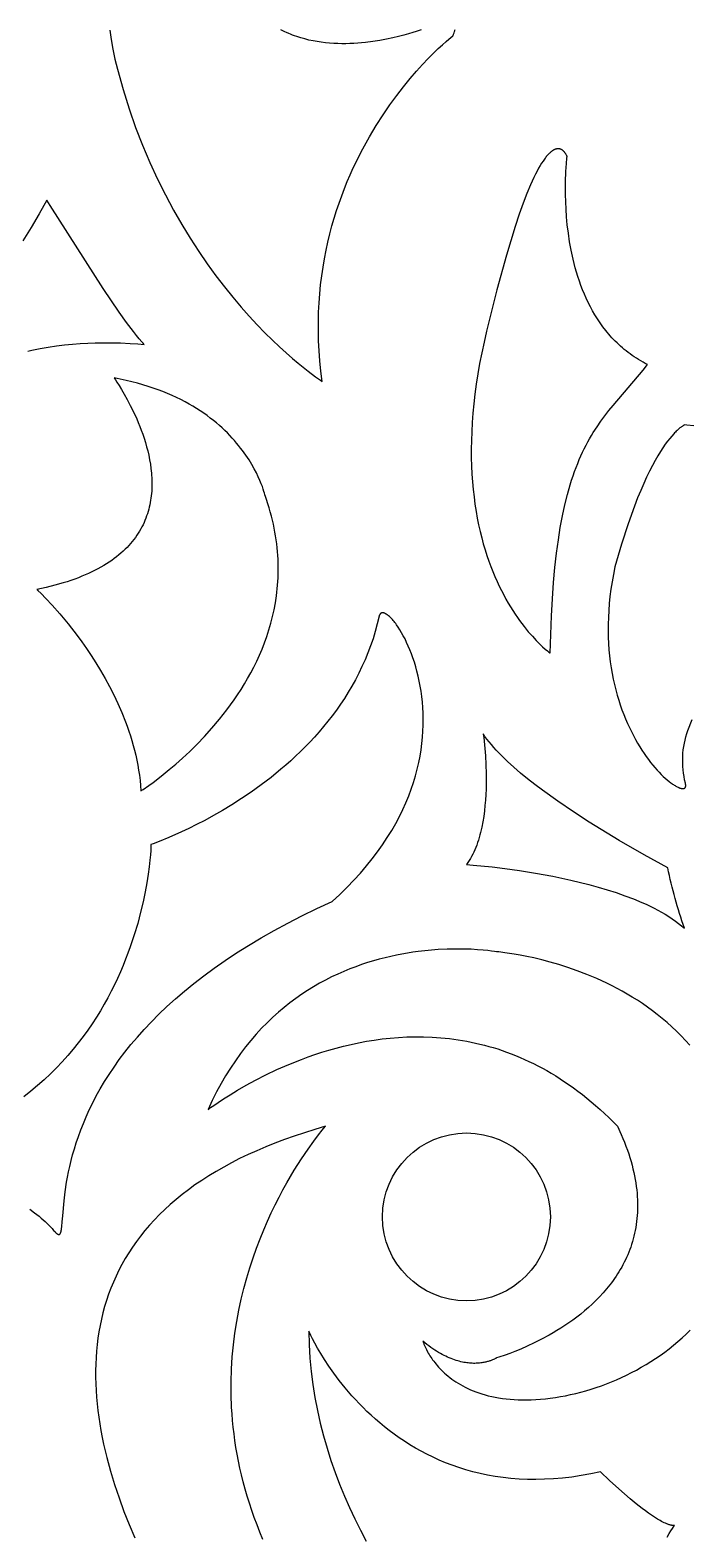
# Model space of a CAD drawing. Extents: x -3008 to 184, y 2842 to 4842.
# Drawn here: x -1586.4 to -1445.8, y 4122.2 to 4443.9 of the extents above; entities that cross this region are included whole.
import ezdxf

# ---------------------------------------------------------------- set-up
doc = ezdxf.new("R2010")
doc.units = 0
doc.layers.add('LAYER_1', color=7, linetype='CONTINUOUS')

msp = doc.modelspace()

# ---------------------------------------------------------------- linework, layer by layer
at = {"layer": 'LAYER_1'}
for points in [[(-1569.39, 4443.9), (-1569.09, 4441.87), (-1568.72, 4439.79), (-1568.27, 4437.67), (-1567.74, 4435.51), (-1566.54, 4431.22), (-1565.24, 4427.08), (-1563.84, 4423.09), (-1562.36, 4419.26), (-1560.8, 4415.57), (-1559.17, 4412.04), (-1557.49, 4408.65), (-1555.75, 4405.41), (-1553.98, 4402.32), (-1552.18, 4399.38), (-1550.36, 4396.57), (-1548.53, 4393.91), (-1546.7, 4391.39), (-1544.87, 4389.01), (-1543.07, 4386.77), (-1541.28, 4384.67), (-1539.54, 4382.7), (-1537.84, 4380.87), (-1536.19, 4379.17), (-1534.61, 4377.61), (-1533.1, 4376.18), (-1531.67, 4374.88), (-1530.33, 4373.71), (-1529.1, 4372.66), (-1526.97, 4370.96), (-1525.36, 4369.75), (-1524.34, 4369.03), (-1523.98, 4368.8), (-1524.25, 4371), (-1524.47, 4373.17), (-1524.62, 4375.32), (-1524.73, 4377.43), (-1524.78, 4379.51), (-1524.78, 4381.56), (-1524.73, 4383.58), (-1524.63, 4385.56), (-1524.49, 4387.52), (-1524.3, 4389.44), (-1524.07, 4391.34), (-1523.79, 4393.2), (-1523.48, 4395.02), (-1523.13, 4396.82), (-1522.75, 4398.58), (-1522.33, 4400.31), (-1521.88, 4402.01), (-1521.4, 4403.68), (-1520.89, 4405.31), (-1520.35, 4406.91), (-1519.79, 4408.48), (-1519.2, 4410.01), (-1518.59, 4411.51), (-1517.96, 4412.98), (-1517.32, 4414.41), (-1516.65, 4415.81), (-1515.97, 4417.18), (-1515.28, 4418.51), (-1513.86, 4421.07), (-1512.41, 4423.49), (-1510.94, 4425.78), (-1509.47, 4427.92), (-1508, 4429.93), (-1506.55, 4431.79), (-1505.15, 4433.51), (-1503.79, 4435.08), (-1502.5, 4436.51), (-1501.28, 4437.8), (-1500.15, 4438.93), (-1499.14, 4439.92), (-1498.23, 4440.76), (-1497.47, 4441.45), (-1496.39, 4442.37), (-1496.1, 4442.61), (-1496.03, 4442.66), (-1496.01, 4442.68), (-1496, 4442.68), (-1496, 4442.68), (-1495.87, 4443.01), (-1495.77, 4443.32), (-1495.67, 4443.61), (-1495.64, 4443.75), (-1495.6, 4443.88), (-1495.57, 4444.01)], [(-1502.82, 4443.98), (-1503.86, 4443.62), (-1504.61, 4443.37), (-1505.5, 4443.1), (-1506.51, 4442.81), (-1507.65, 4442.52), (-1508.89, 4442.22), (-1510.23, 4441.93), (-1511.66, 4441.67), (-1513.16, 4441.43), (-1514.74, 4441.24), (-1515.55, 4441.16), (-1516.37, 4441.09), (-1517.2, 4441.04), (-1518.05, 4441), (-1518.9, 4440.98), (-1519.76, 4440.98), (-1520.63, 4441), (-1521.51, 4441.04), (-1522.39, 4441.1), (-1523.27, 4441.18), (-1524.15, 4441.29), (-1525.04, 4441.42), (-1525.92, 4441.58), (-1526.8, 4441.77), (-1527.68, 4441.99), (-1528.55, 4442.24), (-1528.99, 4442.37), (-1529.42, 4442.51), (-1529.85, 4442.67), (-1530.28, 4442.83), (-1530.71, 4442.99), (-1531.13, 4443.17), (-1531.56, 4443.36), (-1531.98, 4443.55), (-1532.39, 4443.75), (-1532.81, 4443.97)], [(-1586.9, 4375.26), (-1586.03, 4375.46), (-1584.27, 4375.83), (-1582.51, 4376.13), (-1580.76, 4376.39), (-1579.04, 4376.6), (-1577.34, 4376.76), (-1575.68, 4376.88), (-1574.07, 4376.97), (-1572.51, 4377.03), (-1569.63, 4377.06), (-1567.09, 4377.01), (-1564.98, 4376.92), (-1563.37, 4376.81), (-1562, 4376.69), (-1562, 4376.69), (-1562.24, 4376.94), (-1562.5, 4377.22), (-1563.06, 4377.86), (-1563.67, 4378.61), (-1564.33, 4379.45), (-1565.78, 4381.4), (-1567.37, 4383.62), (-1570.79, 4388.65), (-1582.11, 4406.41), (-1582.8, 4407.53), (-1584.46, 4404.59), (-1586.19, 4401.69), (-1587.99, 4398.83)], [(-1586.48, 4191.82), (-1585.45, 4191.07), (-1584.48, 4190.31), (-1584.03, 4189.93), (-1583.59, 4189.55), (-1583.16, 4189.18), (-1582.76, 4188.8), (-1582.38, 4188.42), (-1582.02, 4188.05), (-1581.68, 4187.68), (-1581.37, 4187.3), (-1581.22, 4187.13), (-1581.08, 4186.97), (-1581.02, 4186.9), (-1580.95, 4186.84), (-1580.89, 4186.78), (-1580.83, 4186.72), (-1580.77, 4186.67), (-1580.72, 4186.62), (-1580.66, 4186.58), (-1580.61, 4186.54), (-1580.56, 4186.51), (-1580.51, 4186.48), (-1580.47, 4186.46), (-1580.42, 4186.44), (-1580.38, 4186.42), (-1580.34, 4186.41), (-1580.3, 4186.41), (-1580.26, 4186.41), (-1580.22, 4186.41), (-1580.19, 4186.42), (-1580.15, 4186.43), (-1580.12, 4186.45), (-1580.09, 4186.47), (-1580.06, 4186.49), (-1580.03, 4186.52), (-1580, 4186.56), (-1579.97, 4186.6), (-1579.95, 4186.64), (-1579.92, 4186.68), (-1579.9, 4186.74), (-1579.87, 4186.79), (-1579.85, 4186.85), (-1579.83, 4186.91), (-1579.81, 4186.98), (-1579.79, 4187.05), (-1579.77, 4187.13), (-1579.76, 4187.21), (-1579.74, 4187.29), (-1579.71, 4187.47), (-1579.68, 4187.66), (-1579.62, 4188.1), (-1579.53, 4189.14), (-1579.43, 4190.42), (-1579.15, 4193.61), (-1578.92, 4195.5), (-1578.61, 4197.57), (-1578.41, 4198.67), (-1578.19, 4199.8), (-1577.93, 4200.98), (-1577.64, 4202.2), (-1577.31, 4203.44), (-1576.94, 4204.73), (-1576.53, 4206.04), (-1576.08, 4207.39), (-1575.57, 4208.77), (-1575.02, 4210.17), (-1574.41, 4211.6), (-1573.75, 4213.06), (-1573.03, 4214.54), (-1572.25, 4216.04), (-1571.4, 4217.56), (-1570.49, 4219.1), (-1569.51, 4220.65), (-1568.45, 4222.22), (-1567.33, 4223.81), (-1566.12, 4225.41), (-1564.84, 4227.02), (-1563.47, 4228.63), (-1562.02, 4230.26), (-1560.48, 4231.89), (-1558.86, 4233.53), (-1557.14, 4235.17), (-1555.32, 4236.81), (-1553.41, 4238.46), (-1551.39, 4240.1), (-1549.27, 4241.73), (-1547.05, 4243.37), (-1544.72, 4244.99), (-1542.27, 4246.61), (-1539.71, 4248.22), (-1537.04, 4249.82), (-1534.24, 4251.41), (-1531.33, 4252.98), (-1528.29, 4254.54), (-1525.12, 4256.08), (-1521.83, 4257.61), (-1520.19, 4259.12), (-1518.64, 4260.64), (-1517.17, 4262.16), (-1515.79, 4263.68), (-1514.48, 4265.2), (-1513.26, 4266.72), (-1512.11, 4268.24), (-1511.04, 4269.75), (-1510.04, 4271.26), (-1509.11, 4272.77), (-1508.25, 4274.27), (-1507.46, 4275.76), (-1506.73, 4277.24), (-1506.07, 4278.72), (-1505.47, 4280.18), (-1504.93, 4281.63), (-1504.44, 4283.07), (-1504.01, 4284.5), (-1503.64, 4285.92), (-1503.32, 4287.31), (-1503.05, 4288.7), (-1502.82, 4290.06), (-1502.65, 4291.41), (-1502.51, 4292.74), (-1502.42, 4294.04), (-1502.38, 4295.33), (-1502.36, 4296.59), (-1502.39, 4297.84), (-1502.45, 4299.05), (-1502.55, 4300.24), (-1502.67, 4301.41), (-1502.83, 4302.55), (-1503.01, 4303.66), (-1503.22, 4304.74), (-1503.45, 4305.79), (-1503.7, 4306.81), (-1503.97, 4307.79), (-1504.26, 4308.75), (-1504.57, 4309.67), (-1504.88, 4310.55), (-1505.22, 4311.4), (-1505.56, 4312.21), (-1505.91, 4312.98), (-1506.26, 4313.72), (-1506.63, 4314.41), (-1506.99, 4315.06), (-1507.35, 4315.67), (-1507.71, 4316.24), (-1508.07, 4316.76), (-1508.25, 4317), (-1508.43, 4317.23), (-1508.6, 4317.45), (-1508.78, 4317.66), (-1508.95, 4317.86), (-1509.11, 4318.05), (-1509.28, 4318.22), (-1509.44, 4318.38), (-1509.6, 4318.53), (-1509.76, 4318.67), (-1509.83, 4318.73), (-1509.91, 4318.79), (-1509.98, 4318.85), (-1510.06, 4318.9), (-1510.13, 4318.95), (-1510.2, 4319), (-1510.27, 4319.04), (-1510.34, 4319.08), (-1510.41, 4319.12), (-1510.47, 4319.16), (-1510.54, 4319.19), (-1510.6, 4319.22), (-1510.67, 4319.24), (-1510.73, 4319.26), (-1510.79, 4319.28), (-1510.85, 4319.29), (-1510.91, 4319.3), (-1510.96, 4319.31), (-1511.02, 4319.32), (-1511.07, 4319.32), (-1511.12, 4319.31), (-1511.17, 4319.31), (-1511.22, 4319.3), (-1511.27, 4319.28), (-1511.31, 4319.27), (-1511.36, 4319.25), (-1511.4, 4319.22), (-1511.44, 4319.2), (-1511.48, 4319.16), (-1511.52, 4319.13), (-1511.55, 4319.09), (-1511.59, 4319.05), (-1511.62, 4319), (-1511.65, 4318.96), (-1511.67, 4318.9), (-1511.7, 4318.85), (-1511.72, 4318.79), (-1511.75, 4318.72), (-1511.76, 4318.65), (-1511.78, 4318.58), (-1512.18, 4316.95), (-1512.62, 4315.35), (-1513.1, 4313.78), (-1513.63, 4312.24), (-1514.2, 4310.73), (-1514.81, 4309.26), (-1515.46, 4307.81), (-1516.14, 4306.39), (-1516.86, 4305.01), (-1517.62, 4303.65), (-1518.4, 4302.32), (-1519.21, 4301.03), (-1520.06, 4299.76), (-1520.92, 4298.52), (-1521.82, 4297.31), (-1522.73, 4296.13), (-1523.67, 4294.98), (-1524.63, 4293.86), (-1525.6, 4292.76), (-1526.59, 4291.69), (-1527.6, 4290.65), (-1528.62, 4289.64), (-1529.65, 4288.66), (-1530.68, 4287.7), (-1531.73, 4286.77), (-1532.78, 4285.87), (-1534.9, 4284.14), (-1537.02, 4282.52), (-1539.13, 4281.01), (-1541.22, 4279.6), (-1543.27, 4278.29), (-1545.27, 4277.08), (-1547.21, 4275.97), (-1549.07, 4274.95), (-1550.84, 4274.04), (-1552.5, 4273.21), (-1554.05, 4272.48), (-1556.74, 4271.29), (-1558.79, 4270.46), (-1560.1, 4269.96), (-1560.56, 4269.8), (-1560.58, 4269.23), (-1560.62, 4268.53), (-1560.69, 4267.59), (-1560.8, 4266.41), (-1560.96, 4265.01), (-1561.17, 4263.41), (-1561.45, 4261.62), (-1561.8, 4259.66), (-1562.24, 4257.55), (-1562.77, 4255.3), (-1563.4, 4252.93), (-1564.14, 4250.45), (-1565, 4247.88), (-1565.48, 4246.57), (-1565.99, 4245.24), (-1566.53, 4243.9), (-1567.11, 4242.54), (-1567.72, 4241.17), (-1568.38, 4239.8), (-1569.07, 4238.42), (-1569.8, 4237.03), (-1570.57, 4235.64), (-1571.38, 4234.25), (-1572.24, 4232.87), (-1573.14, 4231.48), (-1574.08, 4230.1), (-1575.07, 4228.73), (-1576.11, 4227.37), (-1577.2, 4226.02), (-1578.33, 4224.68), (-1579.52, 4223.36), (-1580.76, 4222.06), (-1582.05, 4220.77), (-1583.4, 4219.51), (-1584.8, 4218.27), (-1586.25, 4217.06), (-1587.76, 4215.87)], [(-1445.36, 4226.86), (-1446.3, 4227.91), (-1447.26, 4228.92), (-1448.24, 4229.9), (-1449.24, 4230.84), (-1450.25, 4231.74), (-1451.28, 4232.62), (-1452.32, 4233.45), (-1453.38, 4234.26), (-1454.44, 4235.03), (-1455.51, 4235.77), (-1456.59, 4236.48), (-1457.67, 4237.16), (-1458.75, 4237.8), (-1459.84, 4238.42), (-1460.93, 4239.02), (-1462.01, 4239.58), (-1463.09, 4240.11), (-1464.17, 4240.62), (-1465.24, 4241.11), (-1467.36, 4242), (-1469.43, 4242.8), (-1471.45, 4243.5), (-1473.4, 4244.12), (-1475.26, 4244.66), (-1477.03, 4245.13), (-1478.69, 4245.53), (-1480.23, 4245.86), (-1481.64, 4246.13), (-1482.9, 4246.35), (-1484.93, 4246.66), (-1486.22, 4246.81), (-1486.67, 4246.85), (-1487.16, 4246.92), (-1487.75, 4247.01), (-1488.56, 4247.1), (-1489.57, 4247.2), (-1490.77, 4247.3), (-1492.15, 4247.38), (-1493.69, 4247.43), (-1495.39, 4247.44), (-1497.23, 4247.41), (-1499.19, 4247.31), (-1501.28, 4247.15), (-1503.46, 4246.91), (-1504.59, 4246.75), (-1505.74, 4246.57), (-1506.91, 4246.37), (-1508.1, 4246.14), (-1509.31, 4245.88), (-1510.53, 4245.59), (-1511.76, 4245.27), (-1513.01, 4244.92), (-1514.26, 4244.54), (-1515.53, 4244.12), (-1516.8, 4243.67), (-1518.08, 4243.18), (-1519.37, 4242.65), (-1520.65, 4242.08), (-1521.94, 4241.47), (-1523.23, 4240.82), (-1524.51, 4240.13), (-1525.79, 4239.39), (-1527.07, 4238.6), (-1528.34, 4237.77), (-1529.61, 4236.88), (-1530.86, 4235.95), (-1532.1, 4234.97), (-1533.33, 4233.93), (-1534.55, 4232.84), (-1535.75, 4231.69), (-1536.93, 4230.49), (-1538.1, 4229.23), (-1539.24, 4227.91), (-1540.36, 4226.52), (-1541.46, 4225.08), (-1542.53, 4223.57), (-1543.58, 4222), (-1544.6, 4220.36), (-1545.59, 4218.66), (-1546.55, 4216.89), (-1547.48, 4215.04), (-1548.37, 4213.13), (-1548.37, 4213.13), (-1548.36, 4213.14), (-1548.33, 4213.16), (-1548.23, 4213.24), (-1547.82, 4213.54), (-1547.15, 4214.02), (-1546.23, 4214.65), (-1545.06, 4215.42), (-1543.67, 4216.3), (-1542.06, 4217.28), (-1540.24, 4218.32), (-1538.22, 4219.41), (-1536.02, 4220.53), (-1533.63, 4221.66), (-1531.08, 4222.78), (-1528.37, 4223.86), (-1526.96, 4224.38), (-1525.51, 4224.88), (-1524.03, 4225.36), (-1522.52, 4225.82), (-1520.98, 4226.26), (-1519.4, 4226.67), (-1517.8, 4227.05), (-1516.17, 4227.4), (-1514.51, 4227.71), (-1512.83, 4227.98), (-1511.13, 4228.22), (-1509.4, 4228.41), (-1507.65, 4228.55), (-1505.88, 4228.65), (-1504.09, 4228.69), (-1502.29, 4228.68), (-1500.47, 4228.62), (-1498.63, 4228.49), (-1496.78, 4228.31), (-1494.92, 4228.06), (-1493.05, 4227.74), (-1492.11, 4227.56), (-1491.17, 4227.35), (-1490.23, 4227.13), (-1489.28, 4226.89), (-1488.33, 4226.64), (-1487.38, 4226.36), (-1486.43, 4226.07), (-1485.48, 4225.75), (-1484.53, 4225.41), (-1483.58, 4225.06), (-1482.62, 4224.68), (-1481.67, 4224.28), (-1480.71, 4223.86), (-1479.76, 4223.42), (-1478.8, 4222.96), (-1477.85, 4222.48), (-1476.89, 4221.97), (-1475.94, 4221.44), (-1474.98, 4220.88), (-1474.03, 4220.3), (-1473.08, 4219.7), (-1472.13, 4219.08), (-1471.18, 4218.43), (-1470.23, 4217.75), (-1469.28, 4217.05), (-1468.33, 4216.32), (-1467.39, 4215.57), (-1466.45, 4214.79), (-1465.51, 4213.98), (-1464.57, 4213.15), (-1462.7, 4211.4), (-1460.85, 4209.54), (-1460.05, 4207.81), (-1459.69, 4206.96), (-1459.35, 4206.12), (-1459.02, 4205.29), (-1458.72, 4204.46), (-1458.44, 4203.65), (-1458.18, 4202.84), (-1457.94, 4202.04), (-1457.73, 4201.25), (-1457.53, 4200.47), (-1457.35, 4199.7), (-1457.18, 4198.94), (-1457.04, 4198.19), (-1456.92, 4197.44), (-1456.81, 4196.71), (-1456.72, 4195.98), (-1456.65, 4195.26), (-1456.6, 4194.55), (-1456.56, 4193.85), (-1456.54, 4193.15), (-1456.53, 4192.47), (-1456.55, 4191.79), (-1456.57, 4191.12), (-1456.62, 4190.46), (-1456.67, 4189.81), (-1456.75, 4189.17), (-1456.83, 4188.53), (-1456.93, 4187.9), (-1457.05, 4187.29), (-1457.18, 4186.67), (-1457.32, 4186.07), (-1457.47, 4185.48), (-1457.64, 4184.89), (-1457.82, 4184.31), (-1458.01, 4183.74), (-1458.21, 4183.18), (-1458.43, 4182.62), (-1458.66, 4182.07), (-1458.89, 4181.53), (-1459.14, 4181), (-1459.4, 4180.48), (-1459.66, 4179.96), (-1459.94, 4179.45), (-1460.23, 4178.95), (-1460.52, 4178.45), (-1460.83, 4177.97), (-1461.14, 4177.49), (-1461.46, 4177.02), (-1461.79, 4176.55), (-1462.12, 4176.1), (-1462.47, 4175.65), (-1463.17, 4174.77), (-1463.91, 4173.92), (-1464.66, 4173.1), (-1465.44, 4172.31), (-1466.23, 4171.54), (-1467.04, 4170.81), (-1467.86, 4170.1), (-1468.69, 4169.41), (-1469.53, 4168.76), (-1470.38, 4168.13), (-1471.23, 4167.53), (-1472.08, 4166.95), (-1472.93, 4166.4), (-1473.77, 4165.87), (-1474.61, 4165.37), (-1475.45, 4164.89), (-1477.07, 4164.01), (-1478.64, 4163.23), (-1480.12, 4162.53), (-1481.5, 4161.93), (-1482.75, 4161.42), (-1483.87, 4160.99), (-1484.83, 4160.64), (-1486.19, 4160.19), (-1486.67, 4160.04), (-1486.69, 4160.03), (-1486.75, 4160), (-1486.84, 4159.94), (-1486.97, 4159.88), (-1487.13, 4159.79), (-1487.33, 4159.7), (-1487.56, 4159.6), (-1487.83, 4159.5), (-1487.97, 4159.44), (-1488.13, 4159.39), (-1488.29, 4159.34), (-1488.46, 4159.29), (-1488.63, 4159.24), (-1488.82, 4159.19), (-1489.01, 4159.14), (-1489.21, 4159.1), (-1489.42, 4159.06), (-1489.63, 4159.02), (-1489.85, 4158.99), (-1490.08, 4158.95), (-1490.32, 4158.93), (-1490.56, 4158.91), (-1490.81, 4158.89), (-1491.07, 4158.88), (-1491.33, 4158.87), (-1491.6, 4158.87), (-1491.88, 4158.88), (-1492.16, 4158.9), (-1492.46, 4158.92), (-1492.75, 4158.95), (-1493.06, 4158.98), (-1493.36, 4159.03), (-1493.68, 4159.08), (-1494, 4159.15), (-1494.33, 4159.22), (-1494.66, 4159.3), (-1495, 4159.4), (-1495.35, 4159.5), (-1495.7, 4159.62), (-1496.06, 4159.74), (-1496.42, 4159.88), (-1496.79, 4160.03), (-1497.16, 4160.19), (-1497.54, 4160.37), (-1497.92, 4160.56), (-1498.31, 4160.76), (-1498.7, 4160.98), (-1499.1, 4161.21), (-1499.5, 4161.46), (-1499.91, 4161.72), (-1500.33, 4162), (-1500.74, 4162.29), (-1501.16, 4162.6), (-1501.59, 4162.93), (-1502.02, 4163.27), (-1502.46, 4163.63), (-1502.44, 4163.59), (-1502.4, 4163.46), (-1502.33, 4163.26), (-1502.23, 4162.99), (-1502.09, 4162.65), (-1501.91, 4162.26), (-1501.69, 4161.81), (-1501.43, 4161.32), (-1501.28, 4161.06), (-1501.12, 4160.79), (-1500.94, 4160.51), (-1500.76, 4160.22), (-1500.56, 4159.93), (-1500.35, 4159.63), (-1500.12, 4159.33), (-1499.88, 4159.02), (-1499.63, 4158.7), (-1499.36, 4158.39), (-1499.08, 4158.07), (-1498.78, 4157.74), (-1498.47, 4157.42), (-1498.14, 4157.1), (-1497.8, 4156.78), (-1497.43, 4156.46), (-1497.06, 4156.14), (-1496.66, 4155.82), (-1496.25, 4155.51), (-1495.82, 4155.2), (-1495.37, 4154.9), (-1494.9, 4154.61), (-1494.41, 4154.32), (-1493.91, 4154.03), (-1493.39, 4153.76), (-1492.84, 4153.49), (-1492.28, 4153.24), (-1491.69, 4152.99), (-1491.09, 4152.76), (-1490.46, 4152.54), (-1489.81, 4152.33), (-1489.14, 4152.13), (-1488.45, 4151.95), (-1487.73, 4151.78), (-1487, 4151.63), (-1486.24, 4151.5), (-1485.45, 4151.38), (-1484.65, 4151.28), (-1483.81, 4151.2), (-1482.96, 4151.14), (-1482.08, 4151.1), (-1481.17, 4151.07), (-1480.24, 4151.08), (-1479.29, 4151.1), (-1478.3, 4151.15), (-1477.29, 4151.22), (-1476.26, 4151.31), (-1475.2, 4151.44), (-1474.12, 4151.58), (-1473.03, 4151.76), (-1471.94, 4151.96), (-1470.85, 4152.18), (-1469.76, 4152.44), (-1468.66, 4152.71), (-1467.57, 4153.02), (-1466.47, 4153.34), (-1465.37, 4153.7), (-1464.28, 4154.08), (-1463.19, 4154.48), (-1462.11, 4154.91), (-1461.03, 4155.37), (-1459.96, 4155.85), (-1458.89, 4156.35), (-1457.83, 4156.88), (-1456.79, 4157.44), (-1455.75, 4158.02), (-1454.72, 4158.62), (-1453.71, 4159.25), (-1452.7, 4159.9), (-1451.72, 4160.58), (-1450.74, 4161.28), (-1449.79, 4162), (-1448.85, 4162.75), (-1447.93, 4163.52), (-1447.02, 4164.32), (-1446.14, 4165.14), (-1445.28, 4165.98)], [(-1536.65, 4121.23), (-1537.3, 4122.79), (-1537.9, 4124.35), (-1538.48, 4125.89), (-1539.02, 4127.43), (-1539.52, 4128.96), (-1539.99, 4130.49), (-1540.43, 4132), (-1540.83, 4133.51), (-1541.2, 4135.01), (-1541.54, 4136.49), (-1541.85, 4137.97), (-1542.14, 4139.44), (-1542.39, 4140.9), (-1542.61, 4142.36), (-1542.81, 4143.8), (-1542.97, 4145.23), (-1543.11, 4146.65), (-1543.23, 4148.06), (-1543.32, 4149.46), (-1543.42, 4152.22), (-1543.43, 4154.94), (-1543.35, 4157.61), (-1543.19, 4160.24), (-1542.95, 4162.81), (-1542.63, 4165.34), (-1542.24, 4167.81), (-1541.79, 4170.22), (-1541.28, 4172.58), (-1540.72, 4174.88), (-1540.1, 4177.12), (-1539.44, 4179.3), (-1538.75, 4181.42), (-1538.01, 4183.48), (-1537.25, 4185.47), (-1536.47, 4187.39), (-1535.66, 4189.24), (-1534.85, 4191.03), (-1534.02, 4192.74), (-1533.19, 4194.38), (-1532.36, 4195.94), (-1531.53, 4197.43), (-1529.92, 4200.16), (-1528.4, 4202.58), (-1526.99, 4204.65), (-1525.76, 4206.38), (-1524.72, 4207.75), (-1523.94, 4208.74), (-1523.3, 4209.49), (-1523.26, 4209.54), (-1525.55, 4208.87), (-1527.77, 4208.18), (-1529.93, 4207.46), (-1532.03, 4206.71), (-1534.07, 4205.95), (-1536.04, 4205.15), (-1537.96, 4204.33), (-1539.81, 4203.49), (-1541.61, 4202.63), (-1543.34, 4201.75), (-1545.02, 4200.84), (-1546.64, 4199.91), (-1548.21, 4198.96), (-1549.71, 4197.99), (-1551.17, 4197), (-1552.56, 4195.99), (-1553.91, 4194.96), (-1555.2, 4193.91), (-1556.44, 4192.84), (-1557.62, 4191.76), (-1558.76, 4190.66), (-1559.84, 4189.54), (-1560.88, 4188.4), (-1561.86, 4187.25), (-1562.8, 4186.08), (-1563.68, 4184.9), (-1564.52, 4183.7), (-1565.32, 4182.49), (-1566.07, 4181.27), (-1566.77, 4180.03), (-1567.43, 4178.77), (-1568.04, 4177.51), (-1568.61, 4176.23), (-1569.14, 4174.94), (-1569.62, 4173.64), (-1570.07, 4172.33), (-1570.47, 4171.01), (-1570.83, 4169.67), (-1571.16, 4168.33), (-1571.44, 4166.98), (-1571.69, 4165.62), (-1571.9, 4164.26), (-1572.07, 4162.88), (-1572.2, 4161.5), (-1572.3, 4160.11), (-1572.37, 4158.71), (-1572.4, 4157.31), (-1572.4, 4155.9), (-1572.37, 4154.49), (-1572.3, 4153.07), (-1572.2, 4151.65), (-1572.07, 4150.22), (-1571.91, 4148.79), (-1571.73, 4147.36), (-1571.51, 4145.92), (-1571.26, 4144.49), (-1570.99, 4143.05), (-1570.69, 4141.61), (-1570.01, 4138.72), (-1569.24, 4135.84), (-1568.36, 4132.96), (-1567.4, 4130.09), (-1566.36, 4127.23), (-1565.24, 4124.39), (-1564.05, 4121.56)], [(-1450.25, 4121.74), (-1449.8, 4122.48), (-1449.41, 4123.08), (-1449.09, 4123.56), (-1448.71, 4124.11), (-1448.65, 4124.18), (-1448.7, 4124.18), (-1448.76, 4124.18), (-1448.81, 4124.18), (-1448.86, 4124.18), (-1448.91, 4124.19), (-1448.97, 4124.19), (-1449.08, 4124.21), (-1449.19, 4124.23), (-1449.3, 4124.25), (-1449.42, 4124.28), (-1449.54, 4124.31), (-1449.66, 4124.34), (-1449.79, 4124.38), (-1449.91, 4124.42), (-1450.04, 4124.46), (-1450.17, 4124.51), (-1450.3, 4124.56), (-1450.57, 4124.67), (-1450.84, 4124.79), (-1451.13, 4124.93), (-1451.41, 4125.08), (-1451.71, 4125.24), (-1452.01, 4125.4), (-1452.31, 4125.58), (-1452.94, 4125.97), (-1453.57, 4126.39), (-1454.22, 4126.84), (-1454.88, 4127.31), (-1455.54, 4127.81), (-1456.86, 4128.84), (-1458.16, 4129.92), (-1460.58, 4132.02), (-1462.58, 4133.86), (-1464.44, 4135.65), (-1466.53, 4135.22), (-1468.59, 4134.86), (-1470.61, 4134.56), (-1472.58, 4134.34), (-1474.52, 4134.18), (-1476.42, 4134.08), (-1478.28, 4134.04), (-1480.09, 4134.07), (-1481.87, 4134.14), (-1483.61, 4134.28), (-1485.31, 4134.47), (-1486.98, 4134.71), (-1488.6, 4134.99), (-1490.19, 4135.33), (-1491.74, 4135.7), (-1493.25, 4136.12), (-1494.73, 4136.59), (-1496.17, 4137.09), (-1497.57, 4137.62), (-1498.94, 4138.19), (-1500.27, 4138.79), (-1501.56, 4139.43), (-1502.82, 4140.09), (-1504.04, 4140.77), (-1505.23, 4141.48), (-1506.39, 4142.22), (-1507.5, 4142.97), (-1508.59, 4143.74), (-1509.64, 4144.52), (-1510.66, 4145.32), (-1511.64, 4146.13), (-1512.59, 4146.95), (-1513.51, 4147.78), (-1514.39, 4148.61), (-1515.24, 4149.45), (-1516.06, 4150.28), (-1516.85, 4151.12), (-1517.6, 4151.95), (-1518.32, 4152.78), (-1519.02, 4153.6), (-1520.31, 4155.21), (-1521.47, 4156.77), (-1522.52, 4158.26), (-1523.45, 4159.66), (-1524.26, 4160.96), (-1524.96, 4162.14), (-1525.54, 4163.19), (-1526.02, 4164.08), (-1526.38, 4164.8), (-1526.64, 4165.33), (-1526.85, 4165.78), (-1526.76, 4162.87), (-1526.59, 4159.99), (-1526.32, 4157.15), (-1525.96, 4154.33), (-1525.51, 4151.55), (-1524.98, 4148.8), (-1524.37, 4146.08), (-1523.68, 4143.4), (-1522.92, 4140.75), (-1522.09, 4138.13), (-1521.19, 4135.55), (-1520.23, 4133.01), (-1519.2, 4130.5), (-1518.12, 4128.03), (-1516.98, 4125.6), (-1515.78, 4123.2), (-1514.54, 4120.84)]]:
    msp.add_lwpolyline(points, dxfattribs=at)
for points in [[(-1471.61, 4416.86), (-1471.61, 4416.86), (-1471.61, 4416.86), (-1471.61, 4416.87), (-1471.62, 4416.9), (-1471.64, 4416.94), (-1471.67, 4417), (-1471.7, 4417.07), (-1471.74, 4417.15), (-1471.79, 4417.25), (-1471.85, 4417.35), (-1471.91, 4417.45), (-1471.95, 4417.5), (-1471.99, 4417.56), (-1472.02, 4417.61), (-1472.07, 4417.67), (-1472.11, 4417.73), (-1472.15, 4417.78), (-1472.2, 4417.84), (-1472.25, 4417.89), (-1472.3, 4417.94), (-1472.35, 4418), (-1472.41, 4418.05), (-1472.46, 4418.1), (-1472.49, 4418.12), (-1472.52, 4418.15), (-1472.55, 4418.17), (-1472.58, 4418.19), (-1472.62, 4418.22), (-1472.65, 4418.24), (-1472.68, 4418.26), (-1472.71, 4418.28), (-1472.75, 4418.3), (-1472.78, 4418.32), (-1472.81, 4418.34), (-1472.85, 4418.35), (-1472.88, 4418.37), (-1472.92, 4418.39), (-1472.96, 4418.4), (-1472.99, 4418.42), (-1473.03, 4418.43), (-1473.07, 4418.44), (-1473.11, 4418.46), (-1473.15, 4418.47), (-1473.19, 4418.48), (-1473.23, 4418.48), (-1473.27, 4418.49), (-1473.31, 4418.5), (-1473.35, 4418.5), (-1473.39, 4418.51), (-1473.43, 4418.51), (-1473.48, 4418.51), (-1473.52, 4418.52), (-1473.57, 4418.52), (-1473.61, 4418.51), (-1473.66, 4418.51), (-1473.7, 4418.51), (-1473.75, 4418.5), (-1473.79, 4418.49), (-1473.84, 4418.49), (-1473.89, 4418.48), (-1473.94, 4418.46), (-1473.99, 4418.45), (-1474.04, 4418.44), (-1474.09, 4418.42), (-1474.14, 4418.4), (-1474.19, 4418.39), (-1474.24, 4418.36), (-1474.29, 4418.34), (-1474.35, 4418.32), (-1474.4, 4418.29), (-1474.45, 4418.27), (-1474.51, 4418.24), (-1474.56, 4418.21), (-1474.62, 4418.17), (-1474.67, 4418.14), (-1474.73, 4418.1), (-1474.79, 4418.06), (-1474.84, 4418.02), (-1474.9, 4417.98), (-1475.02, 4417.89), (-1475.14, 4417.79), (-1475.26, 4417.68), (-1475.39, 4417.57), (-1475.52, 4417.44), (-1475.64, 4417.31), (-1475.78, 4417.16), (-1475.91, 4417.01), (-1476.05, 4416.85), (-1476.18, 4416.68), (-1476.32, 4416.49), (-1476.47, 4416.3), (-1476.76, 4415.88), (-1477.06, 4415.42), (-1477.37, 4414.91), (-1477.69, 4414.35), (-1478.02, 4413.74), (-1478.36, 4413.08), (-1478.71, 4412.37), (-1479.43, 4410.78), (-1480.19, 4408.95), (-1480.99, 4406.87), (-1481.83, 4404.53), (-1482.71, 4401.91), (-1484.59, 4395.78), (-1486.62, 4388.37), (-1488.83, 4379.56), (-1489.37, 4377.19), (-1489.86, 4374.88), (-1490.3, 4372.61), (-1490.68, 4370.39), (-1491.02, 4368.22), (-1491.31, 4366.09), (-1491.55, 4364.01), (-1491.74, 4361.97), (-1491.89, 4359.98), (-1492, 4358.04), (-1492.07, 4356.14), (-1492.1, 4354.29), (-1492.09, 4352.48), (-1492.04, 4350.71), (-1491.96, 4348.99), (-1491.84, 4347.31), (-1491.69, 4345.67), (-1491.51, 4344.08), (-1491.31, 4342.52), (-1491.07, 4341.01), (-1490.81, 4339.55), (-1490.52, 4338.12), (-1490.21, 4336.73), (-1489.87, 4335.38), (-1489.52, 4334.08), (-1489.15, 4332.81), (-1488.75, 4331.58), (-1488.35, 4330.39), (-1487.93, 4329.24), (-1487.49, 4328.13), (-1487.04, 4327.06), (-1486.58, 4326.02), (-1486.12, 4325.02), (-1485.64, 4324.06), (-1485.16, 4323.14), (-1484.68, 4322.25), (-1484.19, 4321.4), (-1483.7, 4320.58), (-1483.21, 4319.8), (-1482.72, 4319.05), (-1482.24, 4318.34), (-1481.76, 4317.66), (-1481.28, 4317.01), (-1480.81, 4316.4), (-1480.35, 4315.82), (-1479.9, 4315.28), (-1479.04, 4314.29), (-1478.24, 4313.42), (-1477.5, 4312.68), (-1476.84, 4312.06), (-1476.28, 4311.56), (-1475.82, 4311.17), (-1475.48, 4310.9), (-1475.27, 4310.74), (-1475.2, 4310.69), (-1474.96, 4318.69), (-1474.76, 4322.34), (-1474.51, 4325.79), (-1474.21, 4329.02), (-1473.87, 4332.06), (-1473.48, 4334.91), (-1473.06, 4337.58), (-1472.59, 4340.08), (-1472.08, 4342.42), (-1471.53, 4344.61), (-1470.95, 4346.67), (-1470.64, 4347.64), (-1470.33, 4348.58), (-1470.01, 4349.5), (-1469.68, 4350.38), (-1469.34, 4351.23), (-1469, 4352.06), (-1468.65, 4352.86), (-1468.29, 4353.64), (-1467.93, 4354.39), (-1467.56, 4355.13), (-1467.18, 4355.84), (-1466.79, 4356.52), (-1466.4, 4357.19), (-1466.01, 4357.85), (-1465.2, 4359.1), (-1464.37, 4360.3), (-1463.52, 4361.45), (-1462.66, 4362.57), (-1461.78, 4363.65), (-1455.33, 4371.2), (-1454.39, 4372.38), (-1454.89, 4372.64), (-1455.38, 4372.9), (-1455.86, 4373.18), (-1456.34, 4373.46), (-1456.8, 4373.75), (-1457.25, 4374.04), (-1457.7, 4374.34), (-1458.13, 4374.66), (-1458.56, 4374.97), (-1458.98, 4375.3), (-1459.39, 4375.63), (-1459.79, 4375.97), (-1460.18, 4376.31), (-1460.57, 4376.66), (-1460.94, 4377.02), (-1461.31, 4377.38), (-1461.67, 4377.75), (-1462.02, 4378.13), (-1462.37, 4378.51), (-1462.7, 4378.89), (-1463.03, 4379.28), (-1463.35, 4379.68), (-1463.97, 4380.48), (-1464.56, 4381.31), (-1465.12, 4382.15), (-1465.66, 4383), (-1466.16, 4383.87), (-1466.64, 4384.75), (-1467.09, 4385.65), (-1467.52, 4386.55), (-1467.92, 4387.47), (-1468.3, 4388.39), (-1468.66, 4389.31), (-1468.99, 4390.25), (-1469.3, 4391.18), (-1469.59, 4392.12), (-1469.86, 4393.06), (-1470.1, 4394), (-1470.33, 4394.94), (-1470.74, 4396.81), (-1471.07, 4398.66), (-1471.34, 4400.47), (-1471.56, 4402.24), (-1471.72, 4403.97), (-1471.84, 4405.62), (-1471.91, 4407.21), (-1471.95, 4408.71), (-1471.96, 4410.12), (-1471.95, 4411.42), (-1471.87, 4413.68), (-1471.75, 4415.39), (-1471.65, 4416.48)], [(-1584.95, 4324.32), (-1584.95, 4324.32), (-1584.95, 4324.32), (-1584.94, 4324.31), (-1584.89, 4324.27), (-1584.72, 4324.1), (-1584.06, 4323.44), (-1583.02, 4322.38), (-1581.68, 4320.93), (-1580.08, 4319.11), (-1578.3, 4316.94), (-1576.37, 4314.46), (-1575.38, 4313.11), (-1574.37, 4311.68), (-1573.36, 4310.18), (-1572.36, 4308.62), (-1571.36, 4306.99), (-1570.38, 4305.3), (-1569.43, 4303.55), (-1568.51, 4301.75), (-1567.63, 4299.9), (-1566.8, 4297.99), (-1566.02, 4296.04), (-1565.65, 4295.05), (-1565.3, 4294.04), (-1564.97, 4293.03), (-1564.65, 4292), (-1564.36, 4290.97), (-1564.08, 4289.93), (-1563.83, 4288.87), (-1563.6, 4287.81), (-1563.39, 4286.74), (-1563.2, 4285.66), (-1563.04, 4284.58), (-1562.91, 4283.49), (-1562.8, 4282.39), (-1562.72, 4281.28), (-1562.27, 4281.57), (-1561.02, 4282.43), (-1560.13, 4283.07), (-1559.1, 4283.85), (-1557.93, 4284.76), (-1556.65, 4285.8), (-1555.27, 4286.97), (-1553.81, 4288.26), (-1552.29, 4289.68), (-1550.72, 4291.23), (-1549.13, 4292.89), (-1547.52, 4294.68), (-1545.91, 4296.57), (-1545.12, 4297.57), (-1544.33, 4298.59), (-1543.56, 4299.63), (-1542.79, 4300.71), (-1542.04, 4301.81), (-1541.31, 4302.94), (-1540.59, 4304.1), (-1539.9, 4305.28), (-1539.23, 4306.49), (-1538.58, 4307.73), (-1537.96, 4308.99), (-1537.37, 4310.27), (-1536.81, 4311.58), (-1536.29, 4312.92), (-1535.8, 4314.28), (-1535.35, 4315.66), (-1534.94, 4317.07), (-1534.57, 4318.5), (-1534.25, 4319.96), (-1533.97, 4321.44), (-1533.74, 4322.94), (-1533.64, 4323.7), (-1533.56, 4324.46), (-1533.49, 4325.23), (-1533.44, 4326.01), (-1533.39, 4326.79), (-1533.37, 4327.58), (-1533.35, 4328.37), (-1533.35, 4329.17), (-1533.37, 4329.97), (-1533.4, 4330.78), (-1533.45, 4331.59), (-1533.51, 4332.41), (-1533.59, 4333.24), (-1533.68, 4334.07), (-1533.79, 4334.9), (-1533.92, 4335.74), (-1534.06, 4336.58), (-1534.22, 4337.43), (-1534.4, 4338.29), (-1534.6, 4339.15), (-1534.82, 4340.01), (-1535.05, 4340.88), (-1535.3, 4341.76), (-1535.57, 4342.64), (-1535.86, 4343.52), (-1536.17, 4344.41), (-1536.19, 4344.47), (-1536.23, 4344.63), (-1536.3, 4344.91), (-1536.41, 4345.28), (-1536.56, 4345.74), (-1536.75, 4346.29), (-1536.99, 4346.92), (-1537.28, 4347.62), (-1537.63, 4348.39), (-1538.02, 4349.22), (-1538.49, 4350.1), (-1539.01, 4351.03), (-1539.3, 4351.51), (-1539.6, 4352), (-1539.93, 4352.49), (-1540.27, 4353), (-1540.63, 4353.51), (-1541, 4354.03), (-1541.4, 4354.55), (-1541.82, 4355.08), (-1542.26, 4355.61), (-1542.72, 4356.14), (-1543.2, 4356.68), (-1543.71, 4357.22), (-1544.23, 4357.76), (-1544.78, 4358.29), (-1545.35, 4358.83), (-1545.95, 4359.36), (-1546.56, 4359.9), (-1547.21, 4360.42), (-1547.88, 4360.95), (-1548.57, 4361.47), (-1549.29, 4361.98), (-1550.04, 4362.49), (-1550.81, 4362.98), (-1551.61, 4363.47), (-1552.43, 4363.95), (-1553.29, 4364.43), (-1554.17, 4364.89), (-1555.09, 4365.33), (-1556.03, 4365.77), (-1557, 4366.19), (-1558, 4366.6), (-1559.03, 4366.99), (-1560.1, 4367.37), (-1561.19, 4367.73), (-1562.32, 4368.08), (-1563.48, 4368.41), (-1564.67, 4368.71), (-1565.9, 4369), (-1567.16, 4369.27), (-1568.45, 4369.52), (-1568.17, 4369.1), (-1567.83, 4368.6), (-1567.4, 4367.93), (-1566.88, 4367.08), (-1566.29, 4366.08), (-1565.65, 4364.94), (-1564.98, 4363.66), (-1564.29, 4362.27), (-1563.61, 4360.77), (-1563.28, 4359.98), (-1562.95, 4359.17), (-1562.63, 4358.34), (-1562.33, 4357.49), (-1562.03, 4356.62), (-1561.76, 4355.73), (-1561.5, 4354.83), (-1561.26, 4353.91), (-1561.05, 4352.99), (-1560.86, 4352.05), (-1560.7, 4351.1), (-1560.56, 4350.15), (-1560.46, 4349.19), (-1560.42, 4348.7), (-1560.39, 4348.22), (-1560.37, 4347.73), (-1560.36, 4347.25), (-1560.36, 4346.76), (-1560.37, 4346.28), (-1560.39, 4345.79), (-1560.41, 4345.31), (-1560.45, 4344.82), (-1560.5, 4344.34), (-1560.56, 4343.85), (-1560.64, 4343.37), (-1560.72, 4342.89), (-1560.82, 4342.4), (-1560.93, 4341.92), (-1561.05, 4341.45), (-1561.18, 4340.97), (-1561.33, 4340.49), (-1561.49, 4340.02), (-1561.66, 4339.55), (-1561.85, 4339.08), (-1562.05, 4338.62), (-1562.27, 4338.16), (-1562.5, 4337.7), (-1562.75, 4337.24), (-1563.01, 4336.79), (-1563.29, 4336.34), (-1563.58, 4335.89), (-1563.89, 4335.45), (-1564.22, 4335.01), (-1564.56, 4334.58), (-1564.92, 4334.15), (-1565.3, 4333.73), (-1565.69, 4333.31), (-1566.1, 4332.9), (-1566.53, 4332.49), (-1566.98, 4332.09), (-1567.45, 4331.69), (-1567.93, 4331.3), (-1568.44, 4330.91), (-1568.96, 4330.53), (-1569.51, 4330.16), (-1570.07, 4329.79), (-1570.66, 4329.43), (-1571.26, 4329.08), (-1571.89, 4328.73), (-1572.53, 4328.4), (-1573.2, 4328.07), (-1573.89, 4327.74), (-1574.6, 4327.43), (-1575.34, 4327.12), (-1576.09, 4326.82), (-1576.87, 4326.53), (-1577.68, 4326.25), (-1578.5, 4325.97), (-1579.35, 4325.71), (-1581.12, 4325.21), (-1582.99, 4324.75)]]:
    msp.add_lwpolyline(points, close=True, dxfattribs=at)
msp.add_lwpolyline([(-1444.5, 4359.27), (-1445.98, 4359.41), (-1446.5, 4359.47), (-1446.5, 4359.47), (-1446.5, 4359.47), (-1446.51, 4359.47), (-1446.52, 4359.46), (-1446.55, 4359.45), (-1446.59, 4359.43), (-1446.63, 4359.41), (-1446.69, 4359.38), (-1446.76, 4359.34), (-1446.83, 4359.29), (-1446.92, 4359.24), (-1447.01, 4359.18), (-1447.12, 4359.11), (-1447.23, 4359.02), (-1447.35, 4358.93), (-1447.48, 4358.83), (-1447.62, 4358.72), (-1447.77, 4358.59), (-1447.92, 4358.46), (-1448.09, 4358.31), (-1448.26, 4358.14), (-1448.44, 4357.97), (-1448.62, 4357.78), (-1448.82, 4357.57), (-1449.23, 4357.11), (-1449.66, 4356.59), (-1450.12, 4356), (-1450.61, 4355.34), (-1451.12, 4354.61), (-1451.65, 4353.79), (-1452.2, 4352.88), (-1452.78, 4351.89), (-1453.37, 4350.81), (-1453.97, 4349.63), (-1454.6, 4348.35), (-1455.23, 4346.97), (-1455.88, 4345.47), (-1456.55, 4343.87), (-1457.22, 4342.15), (-1458.59, 4338.34), (-1459.98, 4334.02), (-1461.39, 4329.16), (-1461.72, 4327.53), (-1462, 4325.93), (-1462.24, 4324.36), (-1462.44, 4322.81), (-1462.6, 4321.29), (-1462.72, 4319.8), (-1462.79, 4318.33), (-1462.84, 4316.89), (-1462.84, 4315.48), (-1462.81, 4314.09), (-1462.75, 4312.73), (-1462.66, 4311.4), (-1462.53, 4310.09), (-1462.38, 4308.82), (-1462.19, 4307.57), (-1461.98, 4306.35), (-1461.75, 4305.15), (-1461.49, 4303.99), (-1461.21, 4302.85), (-1460.91, 4301.74), (-1460.58, 4300.66), (-1460.24, 4299.61), (-1459.88, 4298.59), (-1459.51, 4297.59), (-1459.11, 4296.63), (-1458.71, 4295.69), (-1458.29, 4294.78), (-1457.87, 4293.91), (-1457.43, 4293.06), (-1456.98, 4292.24), (-1456.53, 4291.45), (-1456.07, 4290.69), (-1455.61, 4289.96), (-1455.15, 4289.26), (-1454.68, 4288.6), (-1454.21, 4287.96), (-1453.75, 4287.35), (-1453.28, 4286.77), (-1452.82, 4286.23), (-1452.37, 4285.71), (-1451.92, 4285.22), (-1451.47, 4284.77), (-1451.04, 4284.35), (-1450.62, 4283.96), (-1450.21, 4283.6), (-1449.81, 4283.27), (-1449.42, 4282.97), (-1449.24, 4282.83), (-1449.05, 4282.71), (-1448.88, 4282.59), (-1448.7, 4282.47), (-1448.53, 4282.37), (-1448.37, 4282.27), (-1448.21, 4282.18), (-1448.05, 4282.1), (-1447.9, 4282.03), (-1447.76, 4281.97), (-1447.69, 4281.94), (-1447.62, 4281.91), (-1447.55, 4281.89), (-1447.49, 4281.86), (-1447.42, 4281.84), (-1447.36, 4281.82), (-1447.3, 4281.81), (-1447.24, 4281.79), (-1447.18, 4281.78), (-1447.12, 4281.77), (-1447.07, 4281.76), (-1447.01, 4281.75), (-1446.96, 4281.75), (-1446.91, 4281.74), (-1446.86, 4281.74), (-1446.82, 4281.75), (-1446.77, 4281.75), (-1446.73, 4281.75), (-1446.68, 4281.76), (-1446.64, 4281.77), (-1446.61, 4281.78), (-1446.57, 4281.8), (-1446.53, 4281.81), (-1446.5, 4281.83), (-1446.47, 4281.85), (-1446.44, 4281.87), (-1446.41, 4281.9), (-1446.39, 4281.92), (-1446.37, 4281.95), (-1446.35, 4281.98), (-1446.33, 4282.02), (-1446.31, 4282.05), (-1446.29, 4282.09), (-1446.28, 4282.13), (-1446.27, 4282.17), (-1446.26, 4282.21), (-1446.25, 4282.26), (-1446.25, 4282.3), (-1446.25, 4282.35), (-1446.25, 4282.4), (-1446.25, 4282.46), (-1446.25, 4282.51), (-1446.26, 4282.57), (-1446.27, 4282.63), (-1446.28, 4282.69), (-1446.29, 4282.76), (-1446.3, 4282.82), (-1446.32, 4282.89, -0.147207), (-1445.78, 4294.19), (-1444.9, 4296.51)], format="xyb", dxfattribs=at)
msp.add_lwpolyline([(-1446.5, 4251.87, -0.036099), (-1450.09, 4264.78), (-1455.14, 4267.55), (-1460.49, 4270.64), (-1466.86, 4274.55), (-1470.22, 4276.74), (-1473.59, 4279.04), (-1476.9, 4281.42), (-1478.5, 4282.63), (-1480.05, 4283.85), (-1481.55, 4285.07), (-1482.97, 4286.3), (-1484.32, 4287.52), (-1485.58, 4288.74), (-1486.18, 4289.35), (-1486.75, 4289.95), (-1487.29, 4290.55), (-1487.8, 4291.14), (-1488.28, 4291.73), (-1488.74, 4292.32), (-1489.16, 4292.9), (-1489.35, 4293.19), (-1489.54, 4293.47), (-1489.43, 4292.63), (-1489.2, 4290.31), (-1489.08, 4288.72), (-1488.98, 4286.89), (-1488.92, 4284.88), (-1488.92, 4282.71), (-1488.94, 4281.59), (-1488.99, 4280.45), (-1489.06, 4279.3), (-1489.16, 4278.13), (-1489.28, 4276.97), (-1489.44, 4275.8), (-1489.62, 4274.64), (-1489.85, 4273.5), (-1489.97, 4272.94), (-1490.1, 4272.38), (-1490.25, 4271.82), (-1490.4, 4271.28), (-1490.57, 4270.74), (-1490.74, 4270.21), (-1490.93, 4269.68), (-1491.12, 4269.17), (-1491.33, 4268.67), (-1491.55, 4268.18), (-1491.78, 4267.7), (-1492.03, 4267.23), (-1492.28, 4266.78), (-1492.42, 4266.55), (-1492.55, 4266.34), (-1492.69, 4266.12), (-1492.83, 4265.91), (-1492.98, 4265.7), (-1493.13, 4265.5), (-1491.66, 4265.38), (-1487.66, 4264.98), (-1484.92, 4264.65), (-1481.78, 4264.21), (-1478.34, 4263.66), (-1474.66, 4262.99), (-1470.83, 4262.18), (-1466.93, 4261.22), (-1464.98, 4260.69), (-1463.04, 4260.11), (-1461.12, 4259.5), (-1459.24, 4258.84), (-1457.39, 4258.14), (-1455.6, 4257.39), (-1454.73, 4257), (-1453.87, 4256.59), (-1453.03, 4256.18), (-1452.21, 4255.75), (-1451.41, 4255.31), (-1450.64, 4254.86), (-1449.88, 4254.39), (-1449.15, 4253.91), (-1448.45, 4253.42), (-1447.77, 4252.92), (-1447.12, 4252.4), (-1446.81, 4252.13)], format="xyb", close=True, dxfattribs=at)
msp.add_circle((-1493.13, 4190.18), 17.94, dxfattribs=at)

doc.saveas('drawing.dxf')
